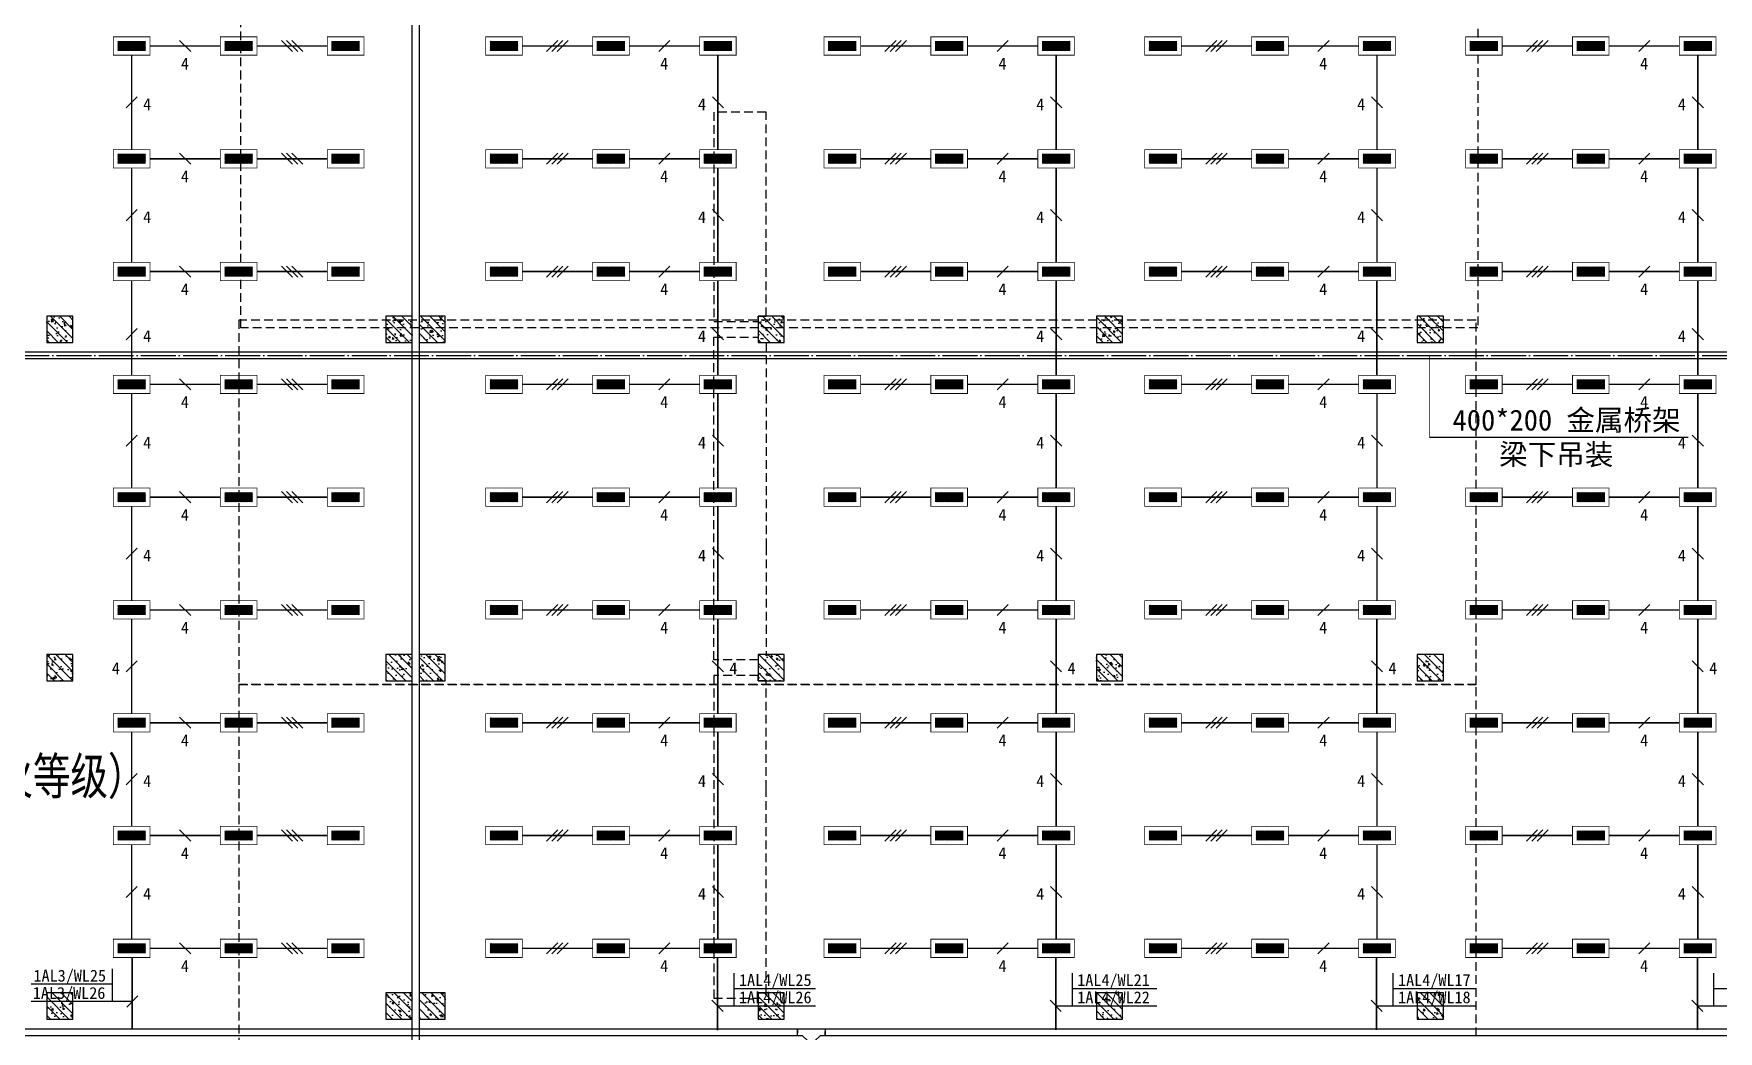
# Model space of a CAD drawing. Header units: millimetres. Extents: x -633009578 to 5705885, y -633235091 to 2571734.
# Drawn here: x 2833770 to 2882079, y 2137512 to 2166108 of the extents above; entities that cross this region are included whole.
import ezdxf

# ---------------------------------------------------------------- set-up
doc = ezdxf.new("R2010")
doc.units = ezdxf.units.MM
doc.header["$LTSCALE"] = 1000
doc.header["$MEASUREMENT"] = 0
for name, pattern in [('DASHED2', [0.375, 0.25, -0.125]), ('DOTE', [2.4200000000000004, 2, -0.2, 0.02, -0.2]), ('HIDDEN', [0.375, 0.25, -0.125])]:
    doc.linetypes.add(name, pattern=pattern)
doc.layers.get('0').update_dxf_attribs({"color": 9})
for name, color, linetype in [('3T_WOOD', 21, 'Continuous'), ('A-ABOV(投影线)', 154, 'HIDDEN'), ('A-COLUM(柱)', 255, 'Continuous'), ('A-FLOR(看线)', 8, 'Continuous'), ('A-TEXT(房间)', 243, 'Continuous'), ('电-强电平面-标注', 3, 'Continuous'), ('电-强电平面-线缆', 3, 'Continuous'), ('电-桥架', 4, 'Continuous'), ('设备-照明', 3, 'Continuous'), ('设备-箱柜', 3, 'Continuous')]:
    doc.layers.add(name, color=color, linetype=linetype)
doc.styles.add('_TCH', font='simhei.ttf', dxfattribs={"width": 0.75, "bigfont": 'hztxt.shx'})
doc.styles.add('ELEC-DIM', font='simhei.ttf')
doc.styles.add('IDQSTYLE', font='simhei.ttf', dxfattribs={"width": 0.707, "bigfont": 'hztxt.shx'})

# ---------------------------------------------------------------- blocks, each defined once
blk = doc.blocks.new('_FZH')
h = blk.add_hatch()
h.set_pattern_fill('钢筋混凝土', color=256, scale=0.1, style=0)
h.set_pattern_definition([(45, (0, 0), (-0.1767766952966369, 0.1767766952966369), []), (50, (0, 0), (0.7172601826007535, -0.06275213498259512), [0.07500000000000001, -0.8250000000000001]), (355, (0, 0), (-0.138751333613, 0.7521921337000119), [0.06, -0.66]), (100.4514, (0.05977168000000001, -0.00522934), (0.5785093817140216, 0.6894395420609536), [0.06374019, -0.701142112]), (46.1842, (0, 0.2), (1.067241048625645, -0.1655190143290181), [0.1125, -1.2375]), (96.6356, (0.088936745, 0.186206693), (0.9346627055487033, 0.9741178709004418), [0.095610288, -1.051713]), (351.1842, (0, 0.2), (0.9346619451336272, 0.9741186009253247), [0.09000000000000001, -0.9900000000000001]), (21, (0.1, 0.15), (0.5969070521184617, -0.4026188906653388), [0.07500000000000001, -0.8250000000000001]), (326, (0.1, 0.15), (0.2433153319215824, 0.7251500450468529), [0.06, -0.66]), (71.4514, (0.149742233, 0.116448394), (0.84022262858149, 0.3225304967099524), [0.06374019, -0.701142112]), (37.50000000000001, (0, 0), (0.01215985531729062, 0.3328938538313115), [0, -0.652, 0, -0.67, 0, -0.6625000000000001]), (7.499999999999999, (0, 0), (0.2630695374421486, 0.3944117118823603), [0, -0.382, 0, -0.637, 0, -0.2525]), (-32.5, (-0.223, 0), (0.533822436172409, -0.02255487173437976), [0, -0.25, 0, -0.78, 0, -1.035]), (-42.5, (-0.323, 0), (0.5831861693423862, 0.1001049823323177), [0, -0.325, 0, -0.518, 0, -0.735])])
h.paths.add_polyline_path([(-0.5, -0.5), (0.5, -0.5), (0.5, 0.5), (-0.5, 0.5)])
blk.add_lwpolyline([(-0.5, -0.5), (0.5, -0.5), (0.5, 0.5), (-0.5, 0.5)], close=True)
blk = doc.blocks.new('9-29-1')
at = {"layer": 'A-ABOV(投影线)'}
for points in [[(1183826.786125588, 1490147.041180991), (1219300.466480982, 1490147.041180991), (1219300.466480982, 1479696.445365292), (1183826.786125588, 1479696.445365292)], [(1198665.598288357, 1479882.113137866), (1198665.598288357, 1480032.113012645), (1198890.598288357, 1480032.113113692), (1198890.598288357, 1485882.113137866), (1197390.598288357, 1485882.113137866), (1197390.598288357, 1479882.113137866)], [(1183776.786092277, 1469470.779061422), (1219250.952382447, 1469470.779061422), (1219250.952382447, 1479921.37487712), (1183776.786092277, 1479921.37487712)], [(1183776.786092277, 1459020.183245723), (1219255.834010175, 1459020.183245723), (1219255.834010175, 1469470.779061422), (1183776.786092277, 1469470.779061422)]]:
    blk.add_lwpolyline(points, close=True, dxfattribs=at)
for points in [[(1197390.598288356, 1470182.11316204), (1197390.598288357, 1479432.113137866), (1198665.598288357, 1479432.113137866), (1198665.598288357, 1479282.113263087), (1198890.598288357, 1479282.11316204), (1198890.598288356, 1473432.113137866), (1198890.598288357, 1470332.113137866), (1198665.598288357, 1470332.113036819), (1198665.598288357, 1470182.11316204), (1197390.598288356, 1470182.11316204)], [(1197390.598288356, 1469732.113113692), (1197390.598288357, 1460482.113137866), (1198665.598288357, 1460482.113137866), (1198665.598288357, 1460632.113012645), (1198890.598288357, 1460632.113113692), (1198890.598288356, 1466482.113137866), (1198890.598288357, 1469582.113137866), (1198665.598288357, 1469582.113238913), (1198665.598288357, 1469732.113113692), (1197390.598288356, 1469732.113113692)]]:
    blk.add_lwpolyline(points, dxfattribs=at)
at = {"layer": 'A-FLOR(看线)'}
for points in [[(1188740.598288341, 1450157.113137866), (1188740.598288359, 1517107.113137866)], [(1188940.598288343, 1517107.113137866), (1188940.598288343, 1450157.113137866)]]:
    blk.add_lwpolyline(points, dxfattribs=at)
at = {"layer": 'A-COLUM(柱)', "xscale": 750, "yscale": 750, "zscale": 750, "rotation": 270}
for p in [(1178640.598288357, 1479657.113137866), (1188365.598288357, 1479657.113137866), (1189315.598288357, 1479657.113137866), (1199040.598288357, 1479657.113137866), (1208740.598288357, 1479657.113137866), (1217940.598288357, 1479657.113137866), (1178640.598288357, 1469957.113137866), (1188365.598288357, 1469957.113137866), (1189315.598288357, 1469957.113137866), (1199040.598288357, 1469957.113137866), (1208740.598288357, 1469957.113137866), (1217940.598288357, 1469957.113137866), (1178640.598288357, 1460257.113137866), (1188365.598288357, 1460257.113137866), (1189315.598288357, 1460257.113137866), (1199040.598288357, 1460257.113137866), (1208740.598288357, 1460257.113137866), (1217940.598288357, 1460257.113137866)]:
    blk.add_blockref('_FZH', p, dxfattribs=at)
at = {"layer": 'A-TEXT(房间)', "style": '_TCH', "width": 0.75}
blk.add_text('（丙类一级耐火等级）', height=1050, dxfattribs=at).set_placement((1170352.294742957, 1466324.755313851))
blk = doc.blocks.new('*X353')
at = {"color": 0, "linetype": 'Continuous'}
for p, q in [((277.1059544658493, 221.9516255332986), (279.536990929048, 224.3826619964973)), ((277.1059544658493, 222.2344682457732), (279.2541482165735, 224.3826619964973)), ((277.1059544658493, 222.5173109582479), (278.9713055040988, 224.3826619964973)), ((277.1059544658493, 222.8001536707225), (278.6884627916242, 224.3826619964973)), ((277.1059544658493, 223.0829963831971), (278.4056200791496, 224.3826619964973)), ((277.1059544658493, 223.3658390956717), (278.122777366675, 224.3826619964973)), ((277.1059544658493, 223.6486818081463), (277.8399346542004, 224.3826619964973)), ((277.1059544658493, 223.9315245206209), (277.5570919417257, 224.3826619964973)), ((277.1059544658493, 224.2143672330955), (277.2742492292511, 224.3826619964973)), ((277.3198336415227, 221.8826619964973), (279.8198336415227, 224.3826619964973)), ((277.6026763539973, 221.8826619964973), (280.1026763539973, 224.3826619964973)), ((277.8855190664719, 221.8826619964973), (280.3855190664719, 224.3826619964973)), ((278.1683617789465, 221.8826619964973), (280.6683617789466, 224.3826619964973)), ((278.4512044914212, 221.8826619964973), (280.9512044914212, 224.3826619964973)), ((278.7340472038958, 221.8826619964973), (281.2340472038958, 224.3826619964973)), ((279.0168899163704, 221.8826619964973), (281.5168899163704, 224.3826619964973)), ((279.299732628845, 221.8826619964973), (281.799732628845, 224.3826619964973)), ((279.5825753413196, 221.8826619964973), (282.0825753413196, 224.3826619964973)), ((279.8654180537943, 221.8826619964973), (282.3654180537943, 224.3826619964973)), ((280.1482607662689, 221.8826619964973), (282.6482607662689, 224.3826619964973)), ((280.4311034787435, 221.8826619964973), (282.9311034787435, 224.3826619964973)), ((280.7139461912181, 221.8826619964973), (283.2139461912181, 224.3826619964973)), ((280.9967889036927, 221.8826619964973), (283.4967889036927, 224.3826619964973)), ((281.2796316161674, 221.8826619964973), (283.7796316161674, 224.3826619964973)), ((281.5624743286419, 221.8826619964973), (284.062474328642, 224.3826619964973)), ((281.8453170411166, 221.8826619964973), (284.3453170411166, 224.3826619964973)), ((282.1281597535912, 221.8826619964973), (284.6059544658494, 224.3604567087555)), ((282.4110024660658, 221.8826619964973), (284.6059544658494, 224.0776139962809)), ((282.6938451785405, 221.8826619964973), (284.6059544658494, 223.7947712838063)), ((282.976687891015, 221.8826619964973), (284.6059544658494, 223.5119285713317)), ((283.2595306034897, 221.8826619964973), (284.6059544658494, 223.229085858857)), ((283.5423733159643, 221.8826619964973), (284.6059544658494, 222.9462431463824)), ((283.8252160284389, 221.8826619964973), (284.6059544658494, 222.6634004339078)), ((284.1080587409135, 221.8826619964973), (284.6059544658494, 222.3805577214332)), ((284.3909014533882, 221.8826619964973), (284.6059544658494, 222.0977150089586))]:
    blk.add_line(p, q, dxfattribs=at)
blk = doc.blocks.new('HC000062')
at = {"color": 0, "linetype": 'Continuous', "const_width": 0.2}
for points in [[(-4.97662087547036, 2.499999999999943), (5.023379124529697, 2.499999999999943), (5.023379124529697, -2.500000000000057), (-4.97662087547036, -2.500000000000057), (-4.97662087547036, 2.499999999999943)], [(-3.72662087547036, 1.25), (-3.72662087547036, -1.250000000000057), (3.773379124529697, -1.250000000000057), (3.773379124529697, 1.25), (-3.72662087547036, 1.25)]]:
    blk.add_lwpolyline(points, dxfattribs=at)
at = {"color": 0, "linetype": 'Continuous'}
blk.add_blockref('*X353', (-280.8325753413197, -223.1326619964974), dxfattribs=at)
at = {"color": 0, "style": 'IDQSTYLE', "width": 0.7}
blk.add_attdef('PSFHATT', (7.023379124529697, -2.500000000000057), '', height=2.5, dxfattribs=at)

msp = doc.modelspace()

# ---------------------------------------------------------------- linework, layer by layer
at = {"layer": '电-强电平面-标注'}
for p, q in [((2838273.214532278, 2165597.08633372), (2837955.016480746, 2165915.284385255)), ((2841189.881198946, 2165597.08633372), (2840871.683147412, 2165915.284385254)), ((2841339.881198946, 2165597.08633372), (2841021.683147412, 2165915.284385254)), ((2841489.881198946, 2165597.08633372), (2841171.683147412, 2165915.284385254)), ((2848480.01648077, 2165597.086333716), (2848798.214532305, 2165915.284385249)), ((2848630.01648077, 2165597.086333716), (2848948.214532305, 2165915.284385249)), ((2848780.01648077, 2165597.086333716), (2849098.214532305, 2165915.284385249)), ((2851696.683147438, 2165597.086333715), (2852014.881198971, 2165915.284385249)), ((2858180.01648077, 2165597.086333716), (2858498.214532305, 2165915.284385249)), ((2858330.01648077, 2165597.086333716), (2858648.214532305, 2165915.284385249)), ((2858480.01648077, 2165597.086333716), (2858798.214532305, 2165915.284385249)), ((2861396.683147438, 2165597.086333715), (2861714.881198971, 2165915.284385249)), ((2867380.01648077, 2165597.086333716), (2867698.214532305, 2165915.284385249)), ((2867530.01648077, 2165597.086333716), (2867848.214532305, 2165915.284385249)), ((2867680.01648077, 2165597.086333716), (2867998.214532305, 2165915.284385249)), ((2870596.683147438, 2165597.086333715), (2870914.881198971, 2165915.284385249)), ((2876580.01648077, 2165597.086333716), (2876898.214532305, 2165915.284385249)), ((2876730.01648077, 2165597.086333716), (2877048.214532305, 2165915.284385249)), ((2876880.01648077, 2165597.086333716), (2877198.214532305, 2165915.284385249)), ((2879796.683147438, 2165597.086333715), (2880114.881198971, 2165915.284385249)), ((2836737.42639087, 2164298.617718587), (2836419.228339336, 2163980.419667054)), ((2853232.471288846, 2164298.617718582), (2853550.66934038, 2163980.419667049)), ((2862932.471288846, 2164298.617718582), (2863250.66934038, 2163980.419667049)), ((2872132.471288846, 2164298.617718582), (2872450.66934038, 2163980.419667049)), ((2881332.471288846, 2164298.617718582), (2881650.66934038, 2163980.419667049)), ((2838273.214532278, 2162363.753000387), (2837955.016480746, 2162681.951051921)), ((2841189.881198946, 2162363.753000387), (2840871.683147412, 2162681.95105192)), ((2841339.881198946, 2162363.753000387), (2841021.683147412, 2162681.95105192)), ((2841489.881198946, 2162363.753000387), (2841171.683147412, 2162681.95105192)), ((2848480.01648077, 2162363.753000382), (2848798.214532305, 2162681.951051916)), ((2848630.01648077, 2162363.753000382), (2848948.214532305, 2162681.951051916)), ((2848780.01648077, 2162363.753000382), (2849098.214532305, 2162681.951051916)), ((2851696.683147438, 2162363.753000381), (2852014.881198971, 2162681.951051916)), ((2858180.01648077, 2162363.753000382), (2858498.214532305, 2162681.951051916)), ((2858330.01648077, 2162363.753000382), (2858648.214532305, 2162681.951051916)), ((2858480.01648077, 2162363.753000382), (2858798.214532305, 2162681.951051916)), ((2861396.683147438, 2162363.753000381), (2861714.881198971, 2162681.951051916)), ((2867380.01648077, 2162363.753000382), (2867698.214532305, 2162681.951051916)), ((2867530.01648077, 2162363.753000382), (2867848.214532305, 2162681.951051916)), ((2867680.01648077, 2162363.753000382), (2867998.214532305, 2162681.951051916)), ((2870596.683147438, 2162363.753000381), (2870914.881198971, 2162681.951051916)), ((2876580.01648077, 2162363.753000382), (2876898.214532305, 2162681.951051916)), ((2876730.01648077, 2162363.753000382), (2877048.214532305, 2162681.951051916)), ((2876880.01648077, 2162363.753000382), (2877198.214532305, 2162681.951051916)), ((2879796.683147438, 2162363.753000381), (2880114.881198971, 2162681.951051916)), ((2836737.42639087, 2161065.284385254), (2836419.228339336, 2160747.086333721)), ((2853232.471288846, 2161065.284385249), (2853550.66934038, 2160747.086333716)), ((2862932.471288846, 2161065.284385249), (2863250.66934038, 2160747.086333716)), ((2872132.471288846, 2161065.284385249), (2872450.66934038, 2160747.086333716)), ((2881332.471288846, 2161065.284385249), (2881650.66934038, 2160747.086333716)), ((2838273.214532278, 2159130.419667054), (2837955.016480746, 2159448.617718588)), ((2841189.881198946, 2159130.419667054), (2840871.683147412, 2159448.617718587)), ((2841339.881198946, 2159130.419667054), (2841021.683147412, 2159448.617718587)), ((2841489.881198946, 2159130.419667054), (2841171.683147412, 2159448.617718587)), ((2848480.01648077, 2159130.419667049), (2848798.214532305, 2159448.617718582)), ((2848630.01648077, 2159130.419667049), (2848948.214532305, 2159448.617718582)), ((2848780.01648077, 2159130.419667049), (2849098.214532305, 2159448.617718582)), ((2851696.683147438, 2159130.419667048), (2852014.881198971, 2159448.617718583)), ((2858180.01648077, 2159130.419667049), (2858498.214532305, 2159448.617718582)), ((2858330.01648077, 2159130.419667049), (2858648.214532305, 2159448.617718582)), ((2858480.01648077, 2159130.419667049), (2858798.214532305, 2159448.617718582)), ((2861396.683147438, 2159130.419667048), (2861714.881198971, 2159448.617718583)), ((2867380.01648077, 2159130.419667049), (2867698.214532305, 2159448.617718582)), ((2867530.01648077, 2159130.419667049), (2867848.214532305, 2159448.617718582)), ((2867680.01648077, 2159130.419667049), (2867998.214532305, 2159448.617718582)), ((2870596.683147438, 2159130.419667048), (2870914.881198971, 2159448.617718583)), ((2876580.01648077, 2159130.419667049), (2876898.214532305, 2159448.617718582)), ((2876730.01648077, 2159130.419667049), (2877048.214532305, 2159448.617718582)), ((2876880.01648077, 2159130.419667049), (2877198.214532305, 2159448.617718582)), ((2879796.683147438, 2159130.419667048), (2880114.881198971, 2159448.617718583)), ((2836737.42639087, 2157653.192164814), (2836419.228339336, 2157334.994113281)), ((2853232.471288846, 2157653.192164809), (2853550.66934038, 2157334.994113276)), ((2862932.471288846, 2157653.192164809), (2863250.66934038, 2157334.994113276)), ((2872132.471288846, 2157653.192164809), (2872450.66934038, 2157334.994113276)), ((2881332.471288846, 2157653.192164809), (2881650.66934038, 2157334.994113276)), ((2838273.214532278, 2155897.08633372), (2837955.016480746, 2156215.284385255)), ((2841189.881198946, 2155897.08633372), (2840871.683147412, 2156215.284385254)), ((2841339.881198946, 2155897.08633372), (2841021.683147412, 2156215.284385254)), ((2841489.881198946, 2155897.08633372), (2841171.683147412, 2156215.284385254)), ((2848480.01648077, 2155897.086333716), (2848798.214532305, 2156215.284385249)), ((2848630.01648077, 2155897.086333716), (2848948.214532305, 2156215.284385249)), ((2848780.01648077, 2155897.086333716), (2849098.214532305, 2156215.284385249)), ((2851696.683147438, 2155897.086333715), (2852014.881198971, 2156215.284385249)), ((2858180.01648077, 2155897.086333716), (2858498.214532305, 2156215.284385249)), ((2858330.01648077, 2155897.086333716), (2858648.214532305, 2156215.284385249)), ((2858480.01648077, 2155897.086333716), (2858798.214532305, 2156215.284385249)), ((2861396.683147438, 2155897.086333715), (2861714.881198971, 2156215.284385249)), ((2867380.01648077, 2155897.086333716), (2867698.214532305, 2156215.284385249)), ((2867530.01648077, 2155897.086333716), (2867848.214532305, 2156215.284385249)), ((2867680.01648077, 2155897.086333716), (2867998.214532305, 2156215.284385249)), ((2870596.683147438, 2155897.086333715), (2870914.881198971, 2156215.284385249)), ((2876580.01648077, 2155897.086333716), (2876898.214532305, 2156215.284385249)), ((2876730.01648077, 2155897.086333716), (2877048.214532305, 2156215.284385249)), ((2876880.01648077, 2155897.086333716), (2877198.214532305, 2156215.284385249)), ((2879796.683147438, 2155897.086333715), (2880114.881198971, 2156215.284385249)), ((2836737.42639087, 2154598.617718587), (2836419.228339336, 2154280.419667054)), ((2853232.471288846, 2154598.617718582), (2853550.66934038, 2154280.419667049)), ((2862932.471288846, 2154598.617718582), (2863250.66934038, 2154280.419667049)), ((2872132.471288846, 2154598.617718582), (2872450.66934038, 2154280.419667049)), ((2881332.471288846, 2154598.617718582), (2881650.66934038, 2154280.419667049)), ((2838273.214532278, 2152663.753000387), (2837955.016480746, 2152981.951051921)), ((2841189.881198946, 2152663.753000387), (2840871.683147412, 2152981.95105192)), ((2841339.881198946, 2152663.753000387), (2841021.683147412, 2152981.95105192)), ((2841489.881198946, 2152663.753000387), (2841171.683147412, 2152981.95105192)), ((2848480.01648077, 2152663.753000382), (2848798.214532305, 2152981.951051916)), ((2848630.01648077, 2152663.753000382), (2848948.214532305, 2152981.951051916)), ((2848780.01648077, 2152663.753000382), (2849098.214532305, 2152981.951051916)), ((2851696.683147438, 2152663.753000381), (2852014.881198971, 2152981.951051916)), ((2858180.01648077, 2152663.753000382), (2858498.214532305, 2152981.951051916)), ((2858330.01648077, 2152663.753000382), (2858648.214532305, 2152981.951051916)), ((2858480.01648077, 2152663.753000382), (2858798.214532305, 2152981.951051916)), ((2861396.683147438, 2152663.753000381), (2861714.881198971, 2152981.951051916)), ((2867380.01648077, 2152663.753000382), (2867698.214532305, 2152981.951051916)), ((2867530.01648077, 2152663.753000382), (2867848.214532305, 2152981.951051916)), ((2867680.01648077, 2152663.753000382), (2867998.214532305, 2152981.951051916)), ((2870596.683147438, 2152663.753000381), (2870914.881198971, 2152981.951051916)), ((2876580.01648077, 2152663.753000382), (2876898.214532305, 2152981.951051916)), ((2876730.01648077, 2152663.753000382), (2877048.214532305, 2152981.951051916)), ((2876880.01648077, 2152663.753000382), (2877198.214532305, 2152981.951051916)), ((2879796.683147438, 2152663.753000381), (2880114.881198971, 2152981.951051916)), ((2836737.42639087, 2151365.284385254), (2836419.228339336, 2151047.086333721)), ((2853232.471288846, 2151365.284385249), (2853550.66934038, 2151047.086333716)), ((2862932.471288846, 2151365.284385249), (2863250.66934038, 2151047.086333716)), ((2872132.471288846, 2151365.284385249), (2872450.66934038, 2151047.086333716)), ((2881332.471288846, 2151365.284385249), (2881650.66934038, 2151047.086333716)), ((2838273.214532278, 2149430.419667054), (2837955.016480746, 2149748.617718588)), ((2841189.881198946, 2149430.419667054), (2840871.683147412, 2149748.617718587)), ((2841339.881198946, 2149430.419667054), (2841021.683147412, 2149748.617718587)), ((2841489.881198946, 2149430.419667054), (2841171.683147412, 2149748.617718587)), ((2848480.01648077, 2149430.419667049), (2848798.214532305, 2149748.617718582)), ((2848630.01648077, 2149430.419667049), (2848948.214532305, 2149748.617718582)), ((2848780.01648077, 2149430.419667049), (2849098.214532305, 2149748.617718582)), ((2851696.683147438, 2149430.419667048), (2852014.881198971, 2149748.617718583)), ((2858180.01648077, 2149430.419667049), (2858498.214532305, 2149748.617718582)), ((2858330.01648077, 2149430.419667049), (2858648.214532305, 2149748.617718582)), ((2858480.01648077, 2149430.419667049), (2858798.214532305, 2149748.617718582)), ((2861396.683147438, 2149430.419667048), (2861714.881198971, 2149748.617718583)), ((2867380.01648077, 2149430.419667049), (2867698.214532305, 2149748.617718582)), ((2867530.01648077, 2149430.419667049), (2867848.214532305, 2149748.617718582)), ((2867680.01648077, 2149430.419667049), (2867998.214532305, 2149748.617718582)), ((2870596.683147438, 2149430.419667048), (2870914.881198971, 2149748.617718583)), ((2876580.01648077, 2149430.419667049), (2876898.214532305, 2149748.617718582)), ((2876730.01648077, 2149430.419667049), (2877048.214532305, 2149748.617718582)), ((2876880.01648077, 2149430.419667049), (2877198.214532305, 2149748.617718582)), ((2879796.683147438, 2149430.419667048), (2880114.881198971, 2149748.617718583)), ((2836421.683147398, 2147813.753000388), (2836739.881198932, 2148131.951051921)), ((2853548.214532319, 2147813.753000383), (2853230.016480784, 2148131.951051916)), ((2863248.214532319, 2147813.753000383), (2862930.016480784, 2148131.951051916)), ((2872448.214532319, 2147813.753000383), (2872130.016480784, 2148131.951051916)), ((2881648.214532319, 2147813.753000383), (2881330.016480784, 2148131.951051916)), ((2838273.214532278, 2146197.08633372), (2837955.016480746, 2146515.284385255)), ((2841189.881198946, 2146197.08633372), (2840871.683147412, 2146515.284385254)), ((2841339.881198946, 2146197.08633372), (2841021.683147412, 2146515.284385254)), ((2841489.881198946, 2146197.08633372), (2841171.683147412, 2146515.284385254)), ((2848480.01648077, 2146197.086333716), (2848798.214532305, 2146515.284385249)), ((2848630.01648077, 2146197.086333716), (2848948.214532305, 2146515.284385249)), ((2848780.01648077, 2146197.086333716), (2849098.214532305, 2146515.284385249)), ((2851696.683147438, 2146197.086333715), (2852014.881198971, 2146515.284385249)), ((2858180.01648077, 2146197.086333716), (2858498.214532305, 2146515.284385249)), ((2858330.01648077, 2146197.086333716), (2858648.214532305, 2146515.284385249)), ((2858480.01648077, 2146197.086333716), (2858798.214532305, 2146515.284385249)), ((2861396.683147438, 2146197.086333715), (2861714.881198971, 2146515.284385249)), ((2867380.01648077, 2146197.086333716), (2867698.214532305, 2146515.284385249)), ((2867530.01648077, 2146197.086333716), (2867848.214532305, 2146515.284385249)), ((2867680.01648077, 2146197.086333716), (2867998.214532305, 2146515.284385249)), ((2870596.683147438, 2146197.086333715), (2870914.881198971, 2146515.284385249)), ((2876580.01648077, 2146197.086333716), (2876898.214532305, 2146515.284385249)), ((2876730.01648077, 2146197.086333716), (2877048.214532305, 2146515.284385249)), ((2876880.01648077, 2146197.086333716), (2877198.214532305, 2146515.284385249)), ((2879796.683147438, 2146197.086333715), (2880114.881198971, 2146515.284385249)), ((2836737.42639087, 2144898.617718587), (2836419.228339336, 2144580.419667054)), ((2853232.471288846, 2144898.617718582), (2853550.66934038, 2144580.419667049)), ((2862932.471288846, 2144898.617718582), (2863250.66934038, 2144580.419667049)), ((2872132.471288846, 2144898.617718582), (2872450.66934038, 2144580.419667049)), ((2881332.471288846, 2144898.617718582), (2881650.66934038, 2144580.419667049)), ((2838273.214532278, 2142963.753000387), (2837955.016480746, 2143281.951051921)), ((2841189.881198946, 2142963.753000387), (2840871.683147412, 2143281.95105192)), ((2841339.881198946, 2142963.753000387), (2841021.683147412, 2143281.95105192)), ((2841489.881198946, 2142963.753000387), (2841171.683147412, 2143281.95105192)), ((2848480.01648077, 2142963.753000382), (2848798.214532305, 2143281.951051916)), ((2848630.01648077, 2142963.753000382), (2848948.214532305, 2143281.951051916)), ((2848780.01648077, 2142963.753000382), (2849098.214532305, 2143281.951051916)), ((2851696.683147438, 2142963.753000381), (2852014.881198971, 2143281.951051916)), ((2858180.01648077, 2142963.753000382), (2858498.214532305, 2143281.951051916)), ((2858330.01648077, 2142963.753000382), (2858648.214532305, 2143281.951051916)), ((2858480.01648077, 2142963.753000382), (2858798.214532305, 2143281.951051916)), ((2861396.683147438, 2142963.753000381), (2861714.881198971, 2143281.951051916)), ((2867380.01648077, 2142963.753000382), (2867698.214532305, 2143281.951051916)), ((2867530.01648077, 2142963.753000382), (2867848.214532305, 2143281.951051916)), ((2867680.01648077, 2142963.753000382), (2867998.214532305, 2143281.951051916)), ((2870596.683147438, 2142963.753000381), (2870914.881198971, 2143281.951051916)), ((2876580.01648077, 2142963.753000382), (2876898.214532305, 2143281.951051916)), ((2876730.01648077, 2142963.753000382), (2877048.214532305, 2143281.951051916)), ((2876880.01648077, 2142963.753000382), (2877198.214532305, 2143281.951051916)), ((2879796.683147438, 2142963.753000381), (2880114.881198971, 2143281.951051916)), ((2836737.42639087, 2141665.284385254), (2836419.228339336, 2141347.086333721)), ((2853232.471288846, 2141665.284385249), (2853550.66934038, 2141347.086333716)), ((2862932.471288846, 2141665.284385249), (2863250.66934038, 2141347.086333716)), ((2872132.471288846, 2141665.284385249), (2872450.66934038, 2141347.086333716)), ((2881332.471288846, 2141665.284385249), (2881650.66934038, 2141347.086333716)), ((2838273.214532278, 2139730.419667054), (2837955.016480746, 2140048.617718588)), ((2841189.881198946, 2139730.419667054), (2840871.683147412, 2140048.617718587)), ((2841339.881198946, 2139730.419667054), (2841021.683147412, 2140048.617718587)), ((2841489.881198946, 2139730.419667054), (2841171.683147412, 2140048.617718587)), ((2848480.01648077, 2139730.419667049), (2848798.214532305, 2140048.617718582)), ((2848630.01648077, 2139730.419667049), (2848948.214532305, 2140048.617718582)), ((2848780.01648077, 2139730.419667049), (2849098.214532305, 2140048.617718582)), ((2851696.683147438, 2139730.419667048), (2852014.881198971, 2140048.617718583)), ((2858180.01648077, 2139730.419667049), (2858498.214532305, 2140048.617718582)), ((2858330.01648077, 2139730.419667049), (2858648.214532305, 2140048.617718582)), ((2858480.01648077, 2139730.419667049), (2858798.214532305, 2140048.617718582)), ((2861396.683147438, 2139730.419667048), (2861714.881198971, 2140048.617718583)), ((2867380.01648077, 2139730.419667049), (2867698.214532305, 2140048.617718582)), ((2867530.01648077, 2139730.419667049), (2867848.214532305, 2140048.617718582)), ((2867680.01648077, 2139730.419667049), (2867998.214532305, 2140048.617718582)), ((2870596.683147438, 2139730.419667048), (2870914.881198971, 2140048.617718583)), ((2876580.01648077, 2139730.419667049), (2876898.214532305, 2140048.617718582)), ((2876730.01648077, 2139730.419667049), (2877048.214532305, 2140048.617718582)), ((2876880.01648077, 2139730.419667049), (2877198.214532305, 2140048.617718582)), ((2879796.683147438, 2139730.419667048), (2880114.881198971, 2140048.617718583)), ((2836020.388250988, 2139303.869173272), (2836020.388250988, 2138365.999999973)), ((2853845.289997723, 2139177.920579233), (2853845.289997723, 2138240.051405934)), ((2863545.289997723, 2139177.920579233), (2863545.289997723, 2138240.051405934)), ((2872745.289997723, 2139177.920579233), (2872745.289997723, 2138240.051405934)), ((2881945.289997723, 2139177.920579233), (2881945.289997723, 2138240.051405934)), ((2836020.388250988, 2138860.68540402), (2833700.874094868, 2138860.68540402)), ((2853845.289997723, 2138734.736809981), (2856191.804153844, 2138734.736809981)), ((2863545.289997723, 2138734.736809981), (2865979.46992165, 2138734.736809981)), ((2872745.289997723, 2138734.736809981), (2875141.898878304, 2138734.736809981)), ((2881945.289997723, 2138734.736809981), (2884316.851516074, 2138734.736809981)), ((2836020.388250988, 2138365.999999973), (2833700.874094868, 2138365.999999973)), ((2836596.563994845, 2138365.999999973), (2836020.388250988, 2138365.999999973)), ((2836755.663020613, 2138525.09902574), (2836437.464969078, 2138206.900974207)), ((2853220.015228098, 2138399.150431701), (2853538.213279633, 2138080.952380168)), ((2853379.114253866, 2138240.051405934), (2853845.289997723, 2138240.051405934)), ((2853845.289997723, 2138240.051405934), (2856191.804153844, 2138240.051405934)), ((2862920.015228098, 2138399.150431701), (2863238.213279633, 2138080.952380168)), ((2863079.114253866, 2138240.051405934), (2863545.289997723, 2138240.051405934)), ((2863545.289997723, 2138240.051405934), (2865979.46992165, 2138240.051405934)), ((2872120.015228098, 2138399.150431701), (2872438.213279633, 2138080.952380168)), ((2872279.114253866, 2138240.051405934), (2872745.289997723, 2138240.051405934)), ((2872745.289997723, 2138240.051405934), (2875141.898878304, 2138240.051405934)), ((2881320.015228098, 2138399.150431701), (2881638.213279633, 2138080.952380168)), ((2881479.114253866, 2138240.051405934), (2881945.289997723, 2138240.051405934)), ((2881945.289997723, 2138240.051405934), (2884316.851516074, 2138240.051405934))]:
    msp.add_line(p, q, dxfattribs=at)
at = {"layer": '电-强电平面-线缆', "color": 1, "linetype": 'Continuous', "const_width": 45}
for points in [[(2837105.782173179, 2165756.185359488), (2839122.448839845, 2165756.185359488)], [(2840172.448839845, 2165756.185359488), (2842189.115506512, 2165756.185359488)], [(2849797.448839871, 2165756.185359482), (2847780.782173204, 2165756.185359482)], [(2852864.115506537, 2165756.185359482), (2850847.448839871, 2165756.185359482)], [(2859497.448839871, 2165756.185359482), (2857480.782173204, 2165756.185359482)], [(2862564.115506537, 2165756.185359482), (2860547.448839871, 2165756.185359482)], [(2868697.448839871, 2165756.185359482), (2866680.782173204, 2165756.185359482)], [(2871764.115506537, 2165756.185359482), (2869747.448839871, 2165756.185359482)], [(2877897.448839871, 2165756.185359482), (2875880.782173204, 2165756.185359482)], [(2880964.115506537, 2165756.185359482), (2878947.448839871, 2165756.185359482)], [(2836578.327365103, 2162785.352026154), (2836578.327365103, 2165493.685359488)], [(2853391.570314613, 2162785.352026148), (2853391.570314613, 2165493.685359482)], [(2863091.570314613, 2162785.352026148), (2863091.570314613, 2165493.685359482)], [(2872291.570314613, 2162785.352026148), (2872291.570314613, 2165493.685359482)], [(2881491.570314613, 2162785.352026148), (2881491.570314613, 2165493.685359482)], [(2837105.782173179, 2162522.852026154), (2839122.448839845, 2162522.852026154)], [(2840172.448839845, 2162522.852026154), (2842189.115506512, 2162522.852026154)], [(2849797.448839871, 2162522.852026148), (2847780.782173204, 2162522.852026148)], [(2852864.115506537, 2162522.852026148), (2850847.448839871, 2162522.852026148)], [(2859497.448839871, 2162522.852026148), (2857480.782173204, 2162522.852026148)], [(2862564.115506537, 2162522.852026148), (2860547.448839871, 2162522.852026148)], [(2868697.448839871, 2162522.852026148), (2866680.782173204, 2162522.852026148)], [(2871764.115506537, 2162522.852026148), (2869747.448839871, 2162522.852026148)], [(2877897.448839871, 2162522.852026148), (2875880.782173204, 2162522.852026148)], [(2880964.115506537, 2162522.852026148), (2878947.448839871, 2162522.852026148)], [(2836578.327365103, 2159552.018692821), (2836578.327365103, 2162260.352026154)], [(2853391.570314613, 2159552.018692815), (2853391.570314613, 2162260.352026148)], [(2863091.570314613, 2159552.018692815), (2863091.570314613, 2162260.352026148)], [(2872291.570314613, 2159552.018692815), (2872291.570314613, 2162260.352026148)], [(2881491.570314613, 2159552.018692815), (2881491.570314613, 2162260.352026148)], [(2836580.782173165, 2156318.685359498), (2836580.782173165, 2159027.018692811)], [(2837105.782173179, 2159289.518692821), (2839122.448839845, 2159289.518692821)], [(2840172.448839845, 2159289.518692821), (2842189.115506512, 2159289.518692821)], [(2849797.448839871, 2159289.518692815), (2847780.782173204, 2159289.518692815)], [(2852864.115506537, 2159289.518692815), (2850847.448839871, 2159289.518692815)], [(2853389.115506551, 2156318.685359492), (2853389.115506551, 2159027.018692806)], [(2859497.448839871, 2159289.518692815), (2857480.782173204, 2159289.518692815)], [(2862564.115506537, 2159289.518692815), (2860547.448839871, 2159289.518692815)], [(2863089.115506551, 2156318.685359492), (2863089.115506551, 2159027.018692806)], [(2868697.448839871, 2159289.518692815), (2866680.782173204, 2159289.518692815)], [(2871764.115506537, 2159289.518692815), (2869747.448839871, 2159289.518692815)], [(2872289.115506551, 2156318.685359492), (2872289.115506551, 2159027.018692806)], [(2877897.448839871, 2159289.518692815), (2875880.782173204, 2159289.518692815)], [(2880964.115506537, 2159289.518692815), (2878947.448839871, 2159289.518692815)], [(2881489.115506551, 2156318.685359492), (2881489.115506551, 2159027.018692806)], [(2837105.782173179, 2156056.185359488), (2839122.448839845, 2156056.185359488)], [(2840172.448839845, 2156056.185359488), (2842189.115506512, 2156056.185359488)], [(2849797.448839871, 2156056.185359482), (2847780.782173204, 2156056.185359482)], [(2852864.115506537, 2156056.185359482), (2850847.448839871, 2156056.185359482)], [(2859497.448839871, 2156056.185359482), (2857480.782173204, 2156056.185359482)], [(2862564.115506537, 2156056.185359482), (2860547.448839871, 2156056.185359482)], [(2868697.448839871, 2156056.185359482), (2866680.782173204, 2156056.185359482)], [(2871764.115506537, 2156056.185359482), (2869747.448839871, 2156056.185359482)], [(2877897.448839871, 2156056.185359482), (2875880.782173204, 2156056.185359482)], [(2880964.115506537, 2156056.185359482), (2878947.448839871, 2156056.185359482)], [(2836578.327365103, 2153085.352026154), (2836578.327365103, 2155793.685359488)], [(2853391.570314613, 2153085.352026148), (2853391.570314613, 2155793.685359482)], [(2863091.570314613, 2153085.352026148), (2863091.570314613, 2155793.685359482)], [(2872291.570314613, 2153085.352026148), (2872291.570314613, 2155793.685359482)], [(2881491.570314613, 2153085.352026148), (2881491.570314613, 2155793.685359482)], [(2837105.782173179, 2152822.852026154), (2839122.448839845, 2152822.852026154)], [(2840172.448839845, 2152822.852026154), (2842189.115506512, 2152822.852026154)], [(2849797.448839871, 2152822.852026148), (2847780.782173204, 2152822.852026148)], [(2852864.115506537, 2152822.852026148), (2850847.448839871, 2152822.852026148)], [(2859497.448839871, 2152822.852026148), (2857480.782173204, 2152822.852026148)], [(2862564.115506537, 2152822.852026148), (2860547.448839871, 2152822.852026148)], [(2868697.448839871, 2152822.852026148), (2866680.782173204, 2152822.852026148)], [(2871764.115506537, 2152822.852026148), (2869747.448839871, 2152822.852026148)], [(2877897.448839871, 2152822.852026148), (2875880.782173204, 2152822.852026148)], [(2880964.115506537, 2152822.852026148), (2878947.448839871, 2152822.852026148)], [(2836578.327365103, 2149852.018692821), (2836578.327365103, 2152560.352026154)], [(2853391.570314613, 2149852.018692815), (2853391.570314613, 2152560.352026148)], [(2863091.570314613, 2149852.018692815), (2863091.570314613, 2152560.352026148)], [(2872291.570314613, 2149852.018692815), (2872291.570314613, 2152560.352026148)], [(2881491.570314613, 2149852.018692815), (2881491.570314613, 2152560.352026148)], [(2836580.782173165, 2149327.018692811), (2836580.782173165, 2146618.685359498)], [(2837105.782173179, 2149589.518692821), (2839122.448839845, 2149589.518692821)], [(2840172.448839845, 2149589.518692821), (2842189.115506512, 2149589.518692821)], [(2849797.448839871, 2149589.518692815), (2847780.782173204, 2149589.518692815)], [(2852864.115506537, 2149589.518692815), (2850847.448839871, 2149589.518692815)], [(2853389.115506551, 2149327.018692806), (2853389.115506551, 2146618.685359492)], [(2859497.448839871, 2149589.518692815), (2857480.782173204, 2149589.518692815)], [(2862564.115506537, 2149589.518692815), (2860547.448839871, 2149589.518692815)], [(2863089.115506551, 2149327.018692806), (2863089.115506551, 2146618.685359492)], [(2868697.448839871, 2149589.518692815), (2866680.782173204, 2149589.518692815)], [(2871764.115506537, 2149589.518692815), (2869747.448839871, 2149589.518692815)], [(2872289.115506551, 2149327.018692806), (2872289.115506551, 2146618.685359492)], [(2877897.448839871, 2149589.518692815), (2875880.782173204, 2149589.518692815)], [(2880964.115506537, 2149589.518692815), (2878947.448839871, 2149589.518692815)], [(2881489.115506551, 2149327.018692806), (2881489.115506551, 2146618.685359492)], [(2837105.782173179, 2146356.185359488), (2839122.448839845, 2146356.185359488)], [(2840172.448839845, 2146356.185359488), (2842189.115506512, 2146356.185359488)], [(2849797.448839871, 2146356.185359482), (2847780.782173204, 2146356.185359482)], [(2852864.115506537, 2146356.185359482), (2850847.448839871, 2146356.185359482)], [(2859497.448839871, 2146356.185359482), (2857480.782173204, 2146356.185359482)], [(2862564.115506537, 2146356.185359482), (2860547.448839871, 2146356.185359482)], [(2868697.448839871, 2146356.185359482), (2866680.782173204, 2146356.185359482)], [(2871764.115506537, 2146356.185359482), (2869747.448839871, 2146356.185359482)], [(2877897.448839871, 2146356.185359482), (2875880.782173204, 2146356.185359482)], [(2880964.115506537, 2146356.185359482), (2878947.448839871, 2146356.185359482)], [(2836578.327365103, 2143385.352026154), (2836578.327365103, 2146093.685359488)], [(2853391.570314613, 2143385.352026148), (2853391.570314613, 2146093.685359482)], [(2863091.570314613, 2143385.352026148), (2863091.570314613, 2146093.685359482)], [(2872291.570314613, 2143385.352026148), (2872291.570314613, 2146093.685359482)], [(2881491.570314613, 2143385.352026148), (2881491.570314613, 2146093.685359482)], [(2837105.782173179, 2143122.852026154), (2839122.448839845, 2143122.852026154)], [(2840172.448839845, 2143122.852026154), (2842189.115506512, 2143122.852026154)], [(2849797.448839871, 2143122.852026148), (2847780.782173204, 2143122.852026148)], [(2852864.115506537, 2143122.852026148), (2850847.448839871, 2143122.852026148)], [(2859497.448839871, 2143122.852026148), (2857480.782173204, 2143122.852026148)], [(2862564.115506537, 2143122.852026148), (2860547.448839871, 2143122.852026148)], [(2868697.448839871, 2143122.852026148), (2866680.782173204, 2143122.852026148)], [(2871764.115506537, 2143122.852026148), (2869747.448839871, 2143122.852026148)], [(2877897.448839871, 2143122.852026148), (2875880.782173204, 2143122.852026148)], [(2880964.115506537, 2143122.852026148), (2878947.448839871, 2143122.852026148)], [(2836578.327365103, 2140152.018692821), (2836578.327365103, 2142860.352026154)], [(2853391.570314613, 2140152.018692815), (2853391.570314613, 2142860.352026148)], [(2863091.570314613, 2140152.018692815), (2863091.570314613, 2142860.352026148)], [(2872291.570314613, 2140152.018692815), (2872291.570314613, 2142860.352026148)], [(2881491.570314613, 2140152.018692815), (2881491.570314613, 2142860.352026148)], [(2836590.783425851, 2139627.018692811), (2836590.783425851, 2137558.718939174)], [(2837105.782173179, 2139889.518692821), (2839122.448839845, 2139889.518692821)], [(2840172.448839845, 2139889.518692821), (2842189.115506512, 2139889.518692821)], [(2849797.448839871, 2139889.518692815), (2847780.782173204, 2139889.518692815)], [(2852864.115506537, 2139889.518692815), (2850847.448839871, 2139889.518692815)], [(2853379.114253866, 2139627.018692806), (2853379.114253866, 2137538.778890643)], [(2859497.448839871, 2139889.518692815), (2857480.782173204, 2139889.518692815)], [(2862564.115506537, 2139889.518692815), (2860547.448839871, 2139889.518692815)], [(2863079.114253866, 2139627.018692806), (2863079.114253866, 2137548.699994277)], [(2868697.448839871, 2139889.518692815), (2866680.782173204, 2139889.518692815)], [(2871764.115506537, 2139889.518692815), (2869747.448839871, 2139889.518692815)], [(2872279.114253866, 2139627.018692806), (2872279.114253866, 2137548.699994277)], [(2877897.448839871, 2139889.518692815), (2875880.782173204, 2139889.518692815)], [(2880964.115506537, 2139889.518692815), (2878947.448839871, 2139889.518692815)], [(2881479.114253866, 2139627.018692806), (2881479.114253866, 2137546.195258053)]]:
    msp.add_lwpolyline(points, dxfattribs=at)
at = {"layer": '电-桥架', "color": 5, "linetype": 'DOTE', "ltscale": 0.5}
msp.add_line((2792074.751937071, 2156884.23810351), (2904727.329915568, 2156884.23810351), dxfattribs=at)
at = {"layer": '电-桥架', "color": 9, "linetype": 'DASHED2', "ltscale": 0.5}
for p, q in [((2855668.311765841, 2137584.23810351), (2855668.311765842, 2137384.23810351)), ((2856468.311765842, 2137384.23810351), (2856468.311765841, 2137584.23810351))]:
    msp.add_line(p, q, dxfattribs=at)
at = {"layer": '电-桥架', "ltscale": 0.5}
for points in [[(2792074.751937333, 2156984.23810351), (2904727.329915568, 2156984.23810351), (2904727.32991557, 2156784.23810351), (2792074.751937073, 2156784.23810351)], [(2855668.311765842, 2137384.23810351), (2792074.751800638, 2137384.23810351), (2792074.751800636, 2137584.23810351), (2855668.311765841, 2137584.23810351)], [(2856468.311765841, 2137584.23810351), (2904727.329911307, 2137584.23810351), (2904727.329911307, 2137384.23810351), (2856468.311765842, 2137384.23810351)]]:
    msp.add_lwpolyline(points, dxfattribs=at)
msp.add_lwpolyline([(2856468.311765842, 2137384.23810351), (2856318.311765842, 2137384.23810351), (2856168.3117595, 2137234.238100974), (2856168.311755695, 2137084.238100974), (2855968.311755695, 2137084.238106046), (2855968.3117595, 2137234.238106046), (2855818.311765842, 2137384.23810351), (2855668.311765842, 2137384.23810351), (2855668.311765841, 2137584.23810351), (2856468.311765841, 2137584.23810351)], close=True, dxfattribs=at)
at = {"layer": '设备-箱柜', "color": 6}
msp.add_lwpolyline([(2873799.663226552, 2156896.215341879, 15, 15, 0), (2873799.663226552, 2154537.947871389, 15, 15, 0), (2873799.663226552, 2154537.947871389, 45, 45, 0), (2881218.092916978, 2154537.947871389, 45, 45, 0)], format="xyseb", dxfattribs=at)

# ---------------------------------------------------------------- block references
at = {"layer": '3T_WOOD'}
msp.add_blockref('9-29-1', (1655879.395743424, 677977.51603476), dxfattribs=at)
at = {"layer": '设备-照明', "yscale": 105, "zscale": 105, "rotation": 180}
for p, xscale in [((2836578.327365089, 2165756.185359498), -105), ((2839644.994031776, 2165756.185359498), -105), ((2842711.660698462, 2165756.185359498), -105), ((2847258.236981254, 2165756.185359492), 105), ((2850324.903647941, 2165756.185359492), 105), ((2853391.570314627, 2165756.185359492), 105), ((2856958.236981254, 2165756.185359492), 105), ((2860024.903647941, 2165756.185359492), 105), ((2863091.570314627, 2165756.185359492), 105), ((2866158.236981254, 2165756.185359492), 105), ((2869224.903647941, 2165756.185359492), 105), ((2872291.570314627, 2165756.185359492), 105), ((2875358.236981254, 2165756.185359492), 105), ((2878424.903647941, 2165756.185359492), 105), ((2881491.570314627, 2165756.185359492), 105), ((2836578.327365089, 2162522.852026155), -105), ((2839644.994031776, 2162522.852026155), -105), ((2842711.660698462, 2162522.852026155), -105), ((2847258.236981254, 2162522.852026149), 105), ((2850324.903647941, 2162522.852026149), 105), ((2853391.570314627, 2162522.852026149), 105), ((2856958.236981254, 2162522.852026149), 105), ((2860024.903647941, 2162522.852026149), 105), ((2863091.570314627, 2162522.852026149), 105), ((2866158.236981254, 2162522.852026149), 105), ((2869224.903647941, 2162522.852026149), 105), ((2872291.570314627, 2162522.852026149), 105), ((2875358.236981254, 2162522.852026149), 105), ((2878424.903647941, 2162522.852026149), 105), ((2881491.570314627, 2162522.852026149), 105), ((2836578.327365089, 2159289.518692811), -105), ((2839644.994031776, 2159289.518692811), -105), ((2842711.660698462, 2159289.518692811), -105), ((2847258.236981254, 2159289.518692806), 105), ((2850324.903647941, 2159289.518692806), 105), ((2853391.570314627, 2159289.518692806), 105), ((2856958.236981254, 2159289.518692806), 105), ((2860024.903647941, 2159289.518692806), 105), ((2863091.570314627, 2159289.518692806), 105), ((2866158.236981254, 2159289.518692806), 105), ((2869224.903647941, 2159289.518692806), 105), ((2872291.570314627, 2159289.518692806), 105), ((2875358.236981254, 2159289.518692806), 105), ((2878424.903647941, 2159289.518692806), 105), ((2881491.570314627, 2159289.518692806), 105), ((2836578.327365089, 2156056.185359498), -105), ((2839644.994031776, 2156056.185359498), -105), ((2842711.660698462, 2156056.185359498), -105), ((2847258.236981254, 2156056.185359492), 105), ((2850324.903647941, 2156056.185359492), 105), ((2853391.570314627, 2156056.185359492), 105), ((2856958.236981254, 2156056.185359492), 105), ((2860024.903647941, 2156056.185359492), 105), ((2863091.570314627, 2156056.185359492), 105), ((2866158.236981254, 2156056.185359492), 105), ((2869224.903647941, 2156056.185359492), 105), ((2872291.570314627, 2156056.185359492), 105), ((2875358.236981254, 2156056.185359492), 105), ((2878424.903647941, 2156056.185359492), 105), ((2881491.570314627, 2156056.185359492), 105), ((2836578.327365089, 2152822.852026155), -105), ((2839644.994031776, 2152822.852026155), -105), ((2842711.660698462, 2152822.852026155), -105), ((2847258.236981254, 2152822.852026149), 105), ((2850324.903647941, 2152822.852026149), 105), ((2853391.570314627, 2152822.852026149), 105), ((2856958.236981254, 2152822.852026149), 105), ((2860024.903647941, 2152822.852026149), 105), ((2863091.570314627, 2152822.852026149), 105), ((2866158.236981254, 2152822.852026149), 105), ((2869224.903647941, 2152822.852026149), 105), ((2872291.570314627, 2152822.852026149), 105), ((2875358.236981254, 2152822.852026149), 105), ((2878424.903647941, 2152822.852026149), 105), ((2881491.570314627, 2152822.852026149), 105), ((2836578.327365089, 2149589.518692811), -105), ((2839644.994031776, 2149589.518692811), -105), ((2842711.660698462, 2149589.518692811), -105), ((2847258.236981254, 2149589.518692806), 105), ((2850324.903647941, 2149589.518692806), 105), ((2853391.570314627, 2149589.518692806), 105), ((2856958.236981254, 2149589.518692806), 105), ((2860024.903647941, 2149589.518692806), 105), ((2863091.570314627, 2149589.518692806), 105), ((2866158.236981254, 2149589.518692806), 105), ((2869224.903647941, 2149589.518692806), 105), ((2872291.570314627, 2149589.518692806), 105), ((2875358.236981254, 2149589.518692806), 105), ((2878424.903647941, 2149589.518692806), 105), ((2881491.570314627, 2149589.518692806), 105), ((2836578.327365089, 2146356.185359498), -105), ((2839644.994031776, 2146356.185359498), -105), ((2842711.660698462, 2146356.185359498), -105), ((2847258.236981254, 2146356.185359492), 105), ((2850324.903647941, 2146356.185359492), 105), ((2853391.570314627, 2146356.185359492), 105), ((2856958.236981254, 2146356.185359492), 105), ((2860024.903647941, 2146356.185359492), 105), ((2863091.570314627, 2146356.185359492), 105), ((2866158.236981254, 2146356.185359492), 105), ((2869224.903647941, 2146356.185359492), 105), ((2872291.570314627, 2146356.185359492), 105), ((2875358.236981254, 2146356.185359492), 105), ((2878424.903647941, 2146356.185359492), 105), ((2881491.570314627, 2146356.185359492), 105), ((2836578.327365089, 2143122.852026155), -105), ((2839644.994031776, 2143122.852026155), -105), ((2842711.660698462, 2143122.852026155), -105), ((2847258.236981254, 2143122.852026149), 105), ((2850324.903647941, 2143122.852026149), 105), ((2853391.570314627, 2143122.852026149), 105), ((2856958.236981254, 2143122.852026149), 105), ((2860024.903647941, 2143122.852026149), 105), ((2863091.570314627, 2143122.852026149), 105), ((2866158.236981254, 2143122.852026149), 105), ((2869224.903647941, 2143122.852026149), 105), ((2872291.570314627, 2143122.852026149), 105), ((2875358.236981254, 2143122.852026149), 105), ((2878424.903647941, 2143122.852026149), 105), ((2881491.570314627, 2143122.852026149), 105), ((2836578.327365089, 2139889.518692811), -105), ((2839644.994031776, 2139889.518692811), -105), ((2842711.660698462, 2139889.518692811), -105), ((2847258.236981254, 2139889.518692806), 105), ((2850324.903647941, 2139889.518692806), 105), ((2853391.570314627, 2139889.518692806), 105), ((2856958.236981254, 2139889.518692806), 105), ((2860024.903647941, 2139889.518692806), 105), ((2863091.570314627, 2139889.518692806), 105), ((2866158.236981254, 2139889.518692806), 105), ((2869224.903647941, 2139889.518692806), 105), ((2872291.570314627, 2139889.518692806), 105), ((2875358.236981254, 2139889.518692806), 105), ((2878424.903647941, 2139889.518692806), 105), ((2881491.570314627, 2139889.518692806), 105)]:
    msp.add_blockref('HC000062', p, dxfattribs=dict(at, xscale=xscale))

# ---------------------------------------------------------------- texts
at = {"layer": '电-强电平面-标注', "style": 'ELEC-DIM'}
for s, p in [('4', (2837992.596519168, 2165081.185359488)), ('4', (2851734.263185865, 2165081.185359482)), ('4', (2861434.263185865, 2165081.185359482)), ('4', (2870634.263185865, 2165081.185359482)), ('4', (2879834.263185865, 2165081.185359482)), ('4', (2836906.808377761, 2163914.518692818)), ('4', (2852820.051327271, 2163914.518692813)), ('4', (2862520.051327271, 2163914.518692813)), ('4', (2871720.051327271, 2163914.518692813)), ('4', (2880920.051327271, 2163914.518692813)), ('4', (2837992.596519168, 2161847.852026154)), ('4', (2851734.263185865, 2161847.852026148)), ('4', (2861434.263185865, 2161847.852026148)), ('4', (2870634.263185865, 2161847.852026148)), ('4', (2879834.263185865, 2161847.852026148)), ('4', (2836906.808377761, 2160681.185359485)), ('4', (2852820.051327271, 2160681.185359479)), ('4', (2862520.051327271, 2160681.185359479)), ('4', (2871720.051327271, 2160681.185359479)), ('4', (2880920.051327271, 2160681.185359479)), ('4', (2837992.596519168, 2158614.518692821)), ('4', (2851734.263185865, 2158614.518692815)), ('4', (2861434.263185865, 2158614.518692815)), ('4', (2870634.263185865, 2158614.518692815)), ('4', (2879834.263185865, 2158614.518692815)), ('4', (2836906.808377761, 2157269.093139045)), ('4', (2852820.051327271, 2157269.09313904)), ('4', (2862520.051327271, 2157269.09313904)), ('4', (2871720.051327271, 2157269.09313904)), ('4', (2880920.051327271, 2157269.09313904)), ('4', (2837992.596519168, 2155381.185359488)), ('4', (2851734.263185865, 2155381.185359482)), ('4', (2861434.263185865, 2155381.185359482)), ('4', (2870634.263185865, 2155381.185359482)), ('4', (2879834.263185865, 2155381.185359482)), ('4', (2836906.808377761, 2154214.518692818)), ('4', (2852820.051327271, 2154214.518692813)), ('4', (2862520.051327271, 2154214.518692813)), ('4', (2871720.051327271, 2154214.518692813)), ('4', (2880920.051327271, 2154214.518692813)), ('4', (2837992.596519168, 2152147.852026154)), ('4', (2851734.263185865, 2152147.852026148)), ('4', (2861434.263185865, 2152147.852026148)), ('4', (2870634.263185865, 2152147.852026148)), ('4', (2879834.263185865, 2152147.852026148)), ('4', (2836906.808377761, 2150981.185359485)), ('4', (2852820.051327271, 2150981.185359479)), ('4', (2862520.051327271, 2150981.185359479)), ('4', (2871720.051327271, 2150981.185359479)), ('4', (2880920.051327271, 2150981.185359479)), ('4', (2837992.596519168, 2148914.518692821)), ('4', (2851734.263185865, 2148914.518692815)), ('4', (2861434.263185865, 2148914.518692815)), ('4', (2870634.263185865, 2148914.518692815)), ('4', (2879834.263185865, 2148914.518692815)), ('4', (2836009.263185823, 2147747.852026157)), ('4', (2853717.596519209, 2147747.852026151)), ('4', (2863417.596519209, 2147747.852026151)), ('4', (2872617.596519209, 2147747.852026151)), ('4', (2881817.596519209, 2147747.852026151)), ('4', (2837992.596519168, 2145681.185359488)), ('4', (2851734.263185865, 2145681.185359482)), ('4', (2861434.263185865, 2145681.185359482)), ('4', (2870634.263185865, 2145681.185359482)), ('4', (2879834.263185865, 2145681.185359482)), ('4', (2836906.808377761, 2144514.518692818)), ('4', (2852820.051327271, 2144514.518692813)), ('4', (2862520.051327271, 2144514.518692813)), ('4', (2871720.051327271, 2144514.518692813)), ('4', (2880920.051327271, 2144514.518692813)), ('4', (2837992.596519168, 2142447.852026154)), ('4', (2851734.263185865, 2142447.852026148)), ('4', (2861434.263185865, 2142447.852026148)), ('4', (2870634.263185865, 2142447.852026148)), ('4', (2879834.263185865, 2142447.852026148)), ('4', (2836906.808377761, 2141281.185359485)), ('4', (2852820.051327271, 2141281.185359479)), ('4', (2862520.051327271, 2141281.185359479)), ('4', (2871720.051327271, 2141281.185359479)), ('4', (2880920.051327271, 2141281.185359479)), ('1AL3/WL25', (2833763.88825099, 2138935.543317329)), ('4', (2837992.596519168, 2139214.518692821)), ('4', (2851734.263185865, 2139214.518692815)), ('1AL4/WL25', (2853995.289997722, 2138809.594723289)), ('4', (2861434.263185865, 2139214.518692815)), ('1AL4/WL21', (2863695.289997722, 2138809.594723289)), ('4', (2870634.263185865, 2139214.518692815)), ('1AL4/WL17', (2872895.289997722, 2138809.594723289)), ('4', (2879834.263185865, 2139214.518692815)), ('1AL3/WL26', (2833744.900909217, 2138440.857913282)), ('1AL4/WL26', (2853995.289997722, 2138314.909319243)), ('1AL4/WL22', (2863695.289997722, 2138314.909319243)), ('1AL4/WL18', (2872895.289997722, 2138314.909319243))]:
    msp.add_text(s, height=339.8734177215189, dxfattribs=at).set_placement(p)
at = {"layer": '设备-箱柜', "color": 6, "style": 'ELEC-DIM'}
for s, p in [('400*200 金属桥架', (2874457.950477611, 2154732.651776277)), ('梁下吊装', (2875793.559106788, 2153748.323589657))]:
    msp.add_text(s, height=600, dxfattribs=at).set_placement(p)

doc.saveas('drawing.dxf')
